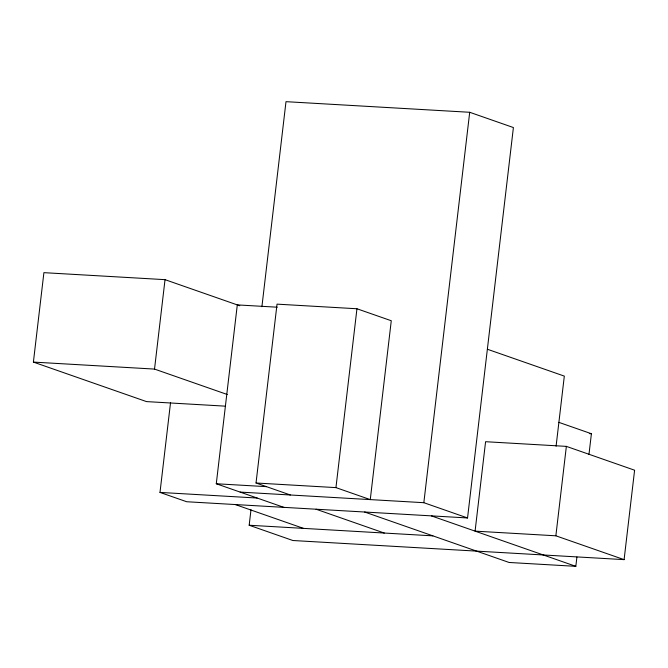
<?xml version="1.0" encoding="UTF-8"?>
<svg xmlns="http://www.w3.org/2000/svg" width="668" height="668" viewBox="0 0 668 668"><rect width="100%" height="100%" fill="white"/><g stroke="black" fill="none" stroke-linecap="round" stroke-linejoin="round"><path stroke-width="1" d="M225.183 406.144L146.509 401.602L33.4 362.089L43.904 272.661L165.029 279.658L239.779 305.769M227.304 394.512L154.525 369.087L165.029 279.658M261.906 306.721L285.996 101.67L469.704 112.282L513.4 127.546L467.542 517.959L186.698 501.743L159.994 492.416L170.557 402.47M283.833 507.354L216.282 483.757L237.299 304.9L277.262 307.205M624.096 559.634L555.86 535.803L475.082 531.135L485.586 441.707L566.364 446.374L634.6 470.205L624.096 559.634L292.876 540.512L249.172 525.24L250.993 509.734M256.028 482.997L277.036 304.14L356.954 308.758L391.273 320.74L370.264 499.606L335.946 487.615L256.028 482.997L290.346 494.988M335.946 487.615L356.954 308.758M467.542 517.959L423.838 502.695L469.704 112.282M556.085 446.199L564.318 376.109L487.732 349.364M555.86 535.803L566.364 446.374M364.653 512.022L509.1 562.473L575.824 566.33L576.918 557.003M588.967 454.44L591.405 433.724L558.891 422.368M33.4 362.089L154.525 369.087M589.351 433.607L591.405 433.724M216.282 483.757L266.507 486.655M240.129 492.091L423.838 502.695M159.994 492.416L257.122 498.027M249.172 525.24L432.881 535.853M431.378 515.871L575.824 566.33M316.048 509.208L384.284 533.047M235.261 504.549L303.497 528.38"/></g></svg>
